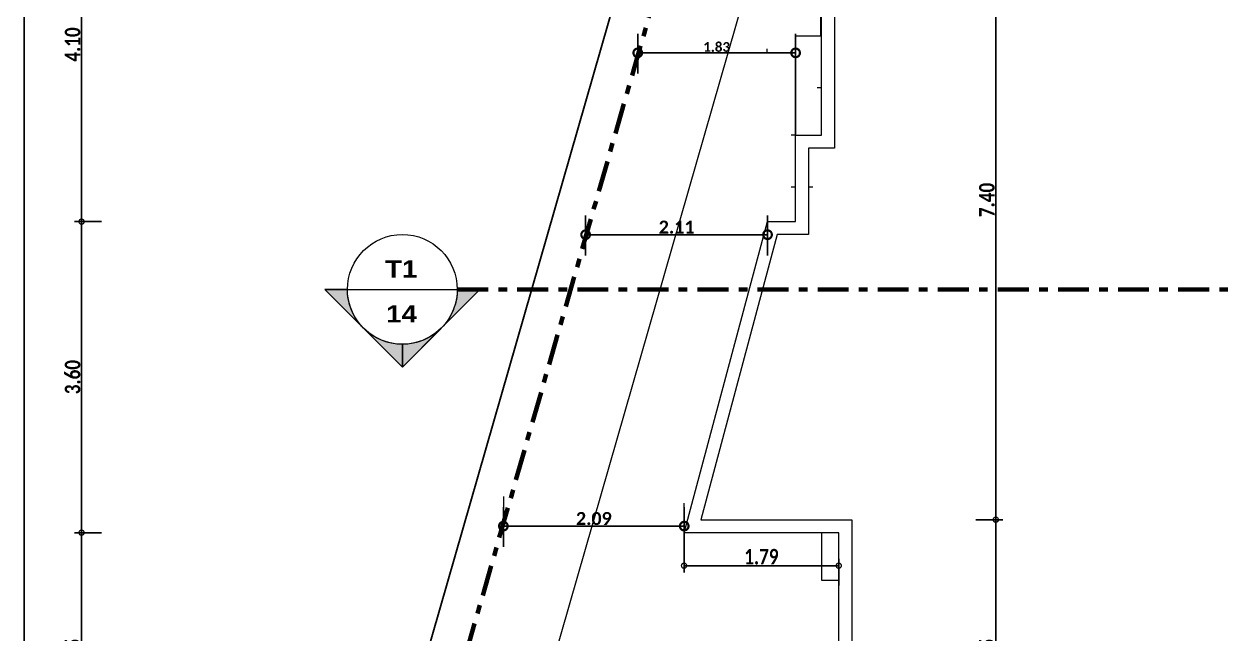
# Model space of a CAD drawing. Header units: metres. Extents: x -144 to 1000, y -717 to 29.
# Drawn here: x 961.68 to 975.63, y -558.59 to -551.53 of the extents above; entities that cross this region are included whole.
import ezdxf

# ---------------------------------------------------------------- set-up
doc = ezdxf.new("R2010")
doc.units = ezdxf.units.M
doc.linetypes.add('Dash Dot 3_16_', pattern=[0.595313, 0.357187, -0.119063, 0, -0.119063])
doc.layers.get('0').update_dxf_attribs({"color": 1})
doc.layers.get('Defpoints').update_dxf_attribs({"color": 1})
for name, color, linetype, lineweight in [('A-ANNO-DIMS', 1, 'Continuous', 9), ('A-DETL', 1, 'Continuous', 9), ('A-FLOR', 2, 'Continuous', 9), ('A-GLAZ', 1, 'Continuous', 9), ('A-WALL', 4, 'Continuous', 9), ('G-ANNO-SYMB', 1, 'Continuous', 9), ('S-COLS', 7, 'Continuous', 9)]:
    doc.layers.add(name, color=color, linetype=linetype, lineweight=lineweight)
doc.styles.add('Arial Black', font='', dxfattribs={"height": 0.15})
doc.styles.add('Britannic Bold_B_1', font='', dxfattribs={"width": 0.7, "height": 0.4})
doc.styles.add('Calibri_B_3', font='calibrib.ttf', dxfattribs={"height": 0.15})
doc.styles.add('Calibri_B_4', font='calibrib.ttf', dxfattribs={"height": 0.1125})
doc.styles.add('Calibri_B_7', font='calibrib.ttf', dxfattribs={"width": 0.8, "height": 0.18})
doc.styles.get('Arial Black').set_extended_font_data('Arial Black')
doc.styles.get('Britannic Bold_B_1').set_extended_font_data('Britannic Bold', bold=True)
doc.dimstyles.new('LINDEROS', dxfattribs={"dimscale": 0.3048, "dimtxt": 0.406749, "dimasz": 0.393701, "dimexe": 0.328084, "dimexo": 0.0625, "dimgap": 0.032808, "dimtad": 1, "dimrnd": 0.01, "dimzin": 0, "dimdsep": 46, "dimtxsty": 'Britannic Bold_B_1', "dimblk1": 'DOTSMALL', "dimblk2": 'DOTSMALL', "dimsah": 1, "dimcen": 0.09, "dimazin": 0, "dimtfac": 1, "dimtdec": 4, "dimtix": 1, "dimtmove": 0, "dimatfit": 3, "dimfxl": 1.64042, "dimfxlon": 1, "dimtvp": 1, "dimtolj": 1, "dimtzin": 0, "dimarcsym": 2})
doc.dimstyles.new('STANDARD_02', dxfattribs={"dimscale": 0.3048, "dimtxt": 0.200149, "dimasz": 0.393701, "dimexe": 0.262467, "dimexo": 0.0625, "dimgap": 0.032808, "dimtad": 1, "dimrnd": 0.01, "dimzin": 0, "dimdsep": 46, "dimtxsty": 'Calibri_B_7', "dimblk1": 'DOTSMALL', "dimblk2": 'DOTSMALL', "dimsah": 1, "dimcen": 0.09, "dimazin": 0, "dimtfac": 1, "dimtdec": 4, "dimtix": 1, "dimtmove": 0, "dimatfit": 3, "dimfxl": 0.82021, "dimfxlon": 1, "dimtvp": 1, "dimtolj": 1, "dimtzin": 0, "dimarcsym": 2})
doc.dimstyles.new('STANDARD_04', dxfattribs={"dimscale": 0.3048, "dimtxt": 0.23547, "dimasz": 0.656168, "dimexe": 0.787402, "dimexo": 0.0625, "dimgap": 0.032808, "dimtad": 1, "dimrnd": 0.01, "dimzin": 0, "dimdsep": 46, "dimtxsty": 'Calibri_B_4', "dimblk1": 'DOTSMALL', "dimblk2": 'DOTSMALL', "dimsah": 1, "dimcen": 0.09, "dimazin": 0, "dimtfac": 1, "dimtdec": 4, "dimtix": 1, "dimtmove": 0, "dimatfit": 3, "dimfxl": 0.787402, "dimfxlon": 1, "dimtvp": 1, "dimtolj": 1, "dimtzin": 0, "dimarcsym": 2})
doc.dimstyles.new('STANDARD_05', dxfattribs={"dimscale": 0.3048, "dimtxt": 0.223696, "dimasz": 0.656168, "dimexe": 0.787402, "dimexo": 0.0625, "dimgap": 0.032808, "dimtad": 1, "dimrnd": 0.01, "dimzin": 0, "dimdsep": 46, "dimtxsty": 'Calibri_B_3', "dimblk1": 'DOTSMALL', "dimblk2": 'DOTSMALL', "dimsah": 1, "dimcen": 0.09, "dimazin": 0, "dimtfac": 1, "dimtdec": 4, "dimtix": 1, "dimtmove": 0, "dimatfit": 3, "dimfxl": 0.787402, "dimfxlon": 1, "dimtvp": 1, "dimtolj": 1, "dimtzin": 0, "dimarcsym": 2})

# ---------------------------------------------------------------- blocks, each defined once
blk = doc.blocks.new('COLUMNAS - COLUMNAS-773079-Techo DIM')
at = {"layer": 'S-COLS'}
for p, q in [((-13.189, 13.495), (-13.189, 12.944)), ((-13.189, 12.944), (-12.989, 12.944))]:
    blk.add_line(p, q, dxfattribs=at)
blk = doc.blocks.new('1_00 X 1_1 - _90 X 1_10-836321-Techo DIM')
at = {"layer": 'A-GLAZ'}
blk.add_line((0, -0.125), (0, -0.075), dxfattribs=at)
blk = doc.blocks.new('1_00 X 1_1 - _90 X 1_10-V21-Techo DIM')
at = {"layer": 'A-GLAZ'}
blk.add_line((0, 0.075), (0, 0.125), dxfattribs=at)
blk = doc.blocks.new('Sección - Section Head - Filled-232501-Techo DIM')
at = {"layer": 'G-ANNO-SYMB'}
h = blk.add_hatch(color=256, dxfattribs=at)
edge = h.paths.add_edge_path()
edge.add_line((-0.01084, 0.00449), (-0.00635, 0.00898))
edge.add_line((-0.00635, 0.00898), (-0.00635, 0.00635))
edge.add_arc((-0.00635, 0), 0.00635, 90, 135)
h = blk.add_hatch(color=256, dxfattribs=at)
edge = h.paths.add_edge_path()
edge.add_arc((-0.00635, 0), 0.00635, 45, 90)
edge.add_line((-0.00635, 0.00635), (-0.00635, 0.00898))
edge.add_line((-0.00635, 0.00898), (-0.00186, 0.00449))
h = blk.add_hatch(color=256, dxfattribs=at)
edge = h.paths.add_edge_path()
edge.add_arc((-0.00635, 0), 0.00636, 137.9216, 180)
edge.add_line((-0.01271, 0), (-0.01533, 0))
edge.add_line((-0.01533, 0), (-0.01107, 0.00426))
h = blk.add_hatch(color=256, dxfattribs=at)
edge = h.paths.add_edge_path()
edge.add_line((-0.00163, 0.00426), (0.00263, 0))
edge.add_line((0.00263, 0), (0.00001, 0))
edge.add_arc((-0.00635, 0), 0.00636, 0, 42.0784)
at = {"layer": 'G-ANNO-SYMB', "lineweight": 18}
for p, q in [((-0.00635, 0.00898), (-0.01533, 0)), ((-0.00635, 0.00898), (-0.01084, 0.00449)), ((-0.00635, 0.00898), (0.00263, 0)), ((-0.00635, 0.00635), (-0.00635, 0.00898)), ((-0.00186, 0.00449), (-0.00635, 0.00898)), ((-0.00635, 0.00898), (-0.00635, 0.00635)), ((-0.01107, 0.00426), (-0.01533, 0)), ((0.00263, 0), (-0.00163, 0.00426)), ((-0.01533, 0), (-0.01271, 0)), ((0.00001, 0), (0.00263, 0)), ((-0.0127, 0), (-0.01533, 0)), ((0, 0), (0.00263, 0))]:
    blk.add_line(p, q, dxfattribs=at)
for radius, start, end in [(0.00635, 360, 180), (0.00635, 90, 135), (0.00635, 45, 90), (0.00636, 137.9216, 180), (0.00636, 0, 42.0784), (0.00635, 180, 360)]:
    blk.add_arc((-0.00635, 0), radius, start, end, dxfattribs=at)
blk = doc.blocks.new('_DotSmall')
at = {"color": 0, "linetype": 'ByBlock', "const_width": 0.5}
blk.add_lwpolyline([(-0.0625, 0, 1), (0.0625, 0, 1)], format="xyb", close=True, dxfattribs=at)
blk = doc.blocks.new('*D547')
at = {"layer": 'A-ANNO-DIMS', "color": 0, "lineweight": -2, "transparency": 16777216}
for p, q in [((965.864, -500.356), (966.175, -500.356)), ((966.095, -503.507), (966.095, -500.356)), ((965.864, -503.507), (966.175, -503.507))]:
    blk.add_line(p, q, dxfattribs=at)
at = {"layer": 'Defpoints', "color": 0, "transparency": 16777216}
for p in [(965.845, -500.356), (966.095, -500.356), (965.845, -503.507)]:
    blk.add_point(p, dxfattribs=at)
at = {"layer": 'A-ANNO-DIMS', "color": 0, "lineweight": -2, "transparency": 16777216, "xscale": 0.12, "yscale": 0.12, "zscale": 0.12}
for p, rotation in [((966.095, -500.356), 90), ((966.095, -503.507), 270)]:
    blk.add_blockref('_DotSmall', p, dxfattribs=dict(at, rotation=rotation))
at = {"layer": 'A-ANNO-DIMS', "color": 0, "transparency": 16777216, "insert": (965.992, -501.931), "char_height": 0.18, "width": 0.45673, "attachment_point": 5, "rotation": 90, "style": 'Calibri_B_7'}
blk.add_mtext('\\A1;3.15', dxfattribs=at)
blk = doc.blocks.new('*D548')
at = {"layer": 'A-ANNO-DIMS', "color": 0, "lineweight": -2, "transparency": 16777216}
for p, q in [((965.864, -492.957), (966.175, -492.957)), ((966.095, -500.356), (966.095, -492.957)), ((965.864, -500.356), (966.175, -500.356))]:
    blk.add_line(p, q, dxfattribs=at)
at = {"layer": 'Defpoints', "color": 0, "transparency": 16777216}
for p in [(965.845, -492.957), (966.095, -492.957), (965.845, -500.356)]:
    blk.add_point(p, dxfattribs=at)
at = {"layer": 'A-ANNO-DIMS', "color": 0, "lineweight": -2, "transparency": 16777216, "xscale": 0.12, "yscale": 0.12, "zscale": 0.12}
for p, rotation in [((966.095, -492.957), 90), ((966.095, -500.356), 270)]:
    blk.add_blockref('_DotSmall', p, dxfattribs=dict(at, rotation=rotation))
at = {"layer": 'A-ANNO-DIMS', "color": 0, "transparency": 16777216, "insert": (965.992, -496.656), "char_height": 0.18, "width": 0.45673, "attachment_point": 5, "rotation": 90, "style": 'Calibri_B_7'}
blk.add_mtext('\\A1;7.40', dxfattribs=at)
blk = doc.blocks.new('*D479')
at = {"layer": 'A-ANNO-DIMS', "color": 0, "lineweight": -2, "transparency": 16777216}
for p, q in [((955.745, -500.506), (955.434, -500.506)), ((955.514, -503.357), (955.514, -500.506)), ((955.745, -503.357), (955.434, -503.357))]:
    blk.add_line(p, q, dxfattribs=at)
at = {"layer": 'Defpoints', "color": 0, "transparency": 16777216}
for p in [(955.514, -500.506), (955.764, -500.506), (955.764, -503.357)]:
    blk.add_point(p, dxfattribs=at)
at = {"layer": 'A-ANNO-DIMS', "color": 0, "lineweight": -2, "transparency": 16777216, "xscale": 0.12, "yscale": 0.12, "zscale": 0.12}
for p, rotation in [((955.514, -500.506), 90), ((955.514, -503.357), 270)]:
    blk.add_blockref('_DotSmall', p, dxfattribs=dict(at, rotation=rotation))
at = {"layer": 'A-ANNO-DIMS', "color": 0, "transparency": 16777216, "insert": (955.411, -501.931), "char_height": 0.18, "width": 0.45673, "attachment_point": 5, "rotation": 90, "style": 'Calibri_B_7'}
blk.add_mtext('\\A1;2.85', dxfattribs=at)
blk = doc.blocks.new('*D480')
at = {"layer": 'A-ANNO-DIMS', "color": 0, "lineweight": -2, "transparency": 16777216}
for p, q in [((955.745, -496.907), (955.434, -496.907)), ((955.514, -500.506), (955.514, -496.907)), ((955.745, -500.506), (955.434, -500.506))]:
    blk.add_line(p, q, dxfattribs=at)
at = {"layer": 'Defpoints', "color": 0, "transparency": 16777216}
for p in [(955.514, -496.907), (955.764, -496.907), (955.764, -500.506)]:
    blk.add_point(p, dxfattribs=at)
at = {"layer": 'A-ANNO-DIMS', "color": 0, "lineweight": -2, "transparency": 16777216, "xscale": 0.12, "yscale": 0.12, "zscale": 0.12}
for p, rotation in [((955.514, -496.907), 90), ((955.514, -500.506), 270)]:
    blk.add_blockref('_DotSmall', p, dxfattribs=dict(at, rotation=rotation))
at = {"layer": 'A-ANNO-DIMS', "color": 0, "transparency": 16777216, "insert": (955.411, -498.706), "char_height": 0.18, "width": 0.45673, "attachment_point": 5, "rotation": 90, "style": 'Calibri_B_7'}
blk.add_mtext('\\A1;3.60', dxfattribs=at)
blk = doc.blocks.new('*D481')
at = {"layer": 'A-ANNO-DIMS', "color": 0, "lineweight": -2, "transparency": 16777216}
for p, q in [((955.745, -492.807), (955.434, -492.807)), ((955.514, -496.907), (955.514, -492.807)), ((955.745, -496.907), (955.434, -496.907))]:
    blk.add_line(p, q, dxfattribs=at)
at = {"layer": 'Defpoints', "color": 0, "transparency": 16777216}
for p in [(955.514, -492.807), (955.764, -492.807), (955.764, -496.907)]:
    blk.add_point(p, dxfattribs=at)
at = {"layer": 'A-ANNO-DIMS', "color": 0, "lineweight": -2, "transparency": 16777216, "xscale": 0.12, "yscale": 0.12, "zscale": 0.12}
for p, rotation in [((955.514, -492.807), 90), ((955.514, -496.907), 270)]:
    blk.add_blockref('_DotSmall', p, dxfattribs=dict(at, rotation=rotation))
at = {"layer": 'A-ANNO-DIMS', "color": 0, "transparency": 16777216, "insert": (955.411, -494.857), "char_height": 0.18, "width": 0.45673, "attachment_point": 5, "rotation": 90, "style": 'Calibri_B_7'}
blk.add_mtext('\\A1;4.10', dxfattribs=at)
blk = doc.blocks.new('*D487')
at = {"layer": 'A-ANNO-DIMS', "color": 0, "lineweight": -2, "transparency": 16777216}
for p, q in [((955.901, -514.478), (962.882, -490.186)), ((963.344, -490.319), (962.786, -490.158)), ((956.363, -514.61), (955.805, -514.45))]:
    blk.add_line(p, q, dxfattribs=at)
at = {"layer": 'Defpoints', "color": 0, "transparency": 16777216}
for p in [(962.882, -490.186), (963.362, -490.324), (956.381, -514.616)]:
    blk.add_point(p, dxfattribs=at)
at = {"layer": 'A-ANNO-DIMS', "color": 0, "lineweight": -2, "transparency": 16777216, "xscale": 0.12, "yscale": 0.12, "zscale": 0.12}
for p, rotation in [((962.882, -490.186), 73.96666666666964), ((955.901, -514.478), 253.9666666666696)]:
    blk.add_blockref('_DotSmall', p, dxfattribs=dict(at, rotation=rotation))
at = {"layer": 'A-ANNO-DIMS', "color": 0, "transparency": 16777216, "insert": (959.183, -502.272), "char_height": 0.4, "width": 1.40028, "attachment_point": 5, "rotation": 73.9667, "style": 'Britannic Bold_B_1'}
blk.add_mtext('\\A1;25.28', dxfattribs=at)
blk = doc.blocks.new('*D488')
at = {"layer": 'A-ANNO-DIMS', "color": 0, "lineweight": -2, "transparency": 16777216}
for p, q in [((955.07, -491.257), (954.609, -491.257)), ((954.849, -491.257), (954.849, -514.615)), ((955.07, -514.615), (954.609, -514.615))]:
    blk.add_line(p, q, dxfattribs=at)
at = {"layer": 'Defpoints', "color": 0, "transparency": 16777216}
for p in [(955.089, -491.257), (954.849, -514.615), (955.089, -514.615)]:
    blk.add_point(p, dxfattribs=at)
at = {"layer": 'A-ANNO-DIMS', "color": 0, "lineweight": -2, "transparency": 16777216, "xscale": 0.2, "yscale": 0.2, "zscale": 0.2}
for p, rotation in [((954.849, -491.257), 90), ((954.849, -514.615), 270)]:
    blk.add_blockref('_DotSmall', p, dxfattribs=dict(at, rotation=rotation))
at = {"layer": 'A-ANNO-DIMS', "color": 0, "transparency": 16777216, "insert": (954.781, -502.936), "char_height": 0.1125, "width": 0.77358, "attachment_point": 5, "rotation": 90, "style": 'Calibri_B_4'}
blk.add_mtext('\\A1;23.36', dxfattribs=at)
blk = doc.blocks.new('*D502')
at = {"layer": 'A-ANNO-DIMS', "color": 0, "lineweight": -2, "transparency": 16777216}
for p, q in [((962.487, -500.657), (962.487, -500.968)), ((964.277, -501.119), (964.277, -500.808)), ((962.487, -500.888), (964.277, -500.888))]:
    blk.add_line(p, q, dxfattribs=at)
at = {"layer": 'Defpoints', "color": 0, "transparency": 16777216}
for p in [(962.487, -500.638), (964.277, -500.888), (964.277, -501.138)]:
    blk.add_point(p, dxfattribs=at)
at = {"layer": 'A-ANNO-DIMS', "color": 0, "lineweight": -2, "transparency": 16777216, "xscale": 0.12, "yscale": 0.12, "zscale": 0.12, "rotation": 180}
blk.add_blockref('_DotSmall', (962.487, -500.888), dxfattribs=at)
at = {"layer": 'A-ANNO-DIMS', "color": 0, "lineweight": -2, "transparency": 16777216, "xscale": 0.12, "yscale": 0.12, "zscale": 0.12}
blk.add_blockref('_DotSmall', (964.277, -500.888), dxfattribs=at)
at = {"layer": 'A-ANNO-DIMS', "color": 0, "transparency": 16777216, "insert": (963.382, -500.785), "char_height": 0.18, "width": 0.45673, "attachment_point": 5, "style": 'Calibri_B_7'}
blk.add_mtext('\\A1;1.79', dxfattribs=at)
blk = doc.blocks.new('*D504')
at = {"layer": 'A-ANNO-DIMS', "color": 0, "lineweight": -2, "transparency": 16777216}
for p, q in [((961.348, -496.837), (961.348, -497.298)), ((963.453, -496.837), (963.453, -497.298)), ((961.348, -497.058), (963.453, -497.058))]:
    blk.add_line(p, q, dxfattribs=at)
at = {"layer": 'Defpoints', "color": 0, "transparency": 16777216}
for p in [(961.348, -496.818), (963.453, -496.818), (963.453, -497.058)]:
    blk.add_point(p, dxfattribs=at)
at = {"layer": 'A-ANNO-DIMS', "color": 0, "lineweight": -2, "transparency": 16777216, "xscale": 0.2, "yscale": 0.2, "zscale": 0.2, "rotation": 180}
blk.add_blockref('_DotSmall', (961.348, -497.058), dxfattribs=at)
at = {"layer": 'A-ANNO-DIMS', "color": 0, "lineweight": -2, "transparency": 16777216, "xscale": 0.2, "yscale": 0.2, "zscale": 0.2}
blk.add_blockref('_DotSmall', (963.453, -497.058), dxfattribs=at)
at = {"layer": 'A-ANNO-DIMS', "color": 0, "transparency": 16777216, "insert": (962.401, -496.971), "char_height": 0.15, "width": 0.57208, "attachment_point": 5, "style": 'Calibri_B_3'}
blk.add_mtext('\\A1;2.11', dxfattribs=at)
blk = doc.blocks.new('*D505')
at = {"layer": 'A-ANNO-DIMS', "color": 0, "lineweight": -2, "transparency": 16777216}
for p, q in [((960.396, -500.209), (960.396, -500.67)), ((962.489, -500.209), (962.489, -500.67)), ((960.396, -500.43), (962.489, -500.43))]:
    blk.add_line(p, q, dxfattribs=at)
at = {"layer": 'Defpoints', "color": 0, "transparency": 16777216}
for p in [(960.396, -500.19), (962.489, -500.19), (962.489, -500.43)]:
    blk.add_point(p, dxfattribs=at)
at = {"layer": 'A-ANNO-DIMS', "color": 0, "lineweight": -2, "transparency": 16777216, "xscale": 0.2, "yscale": 0.2, "zscale": 0.2, "rotation": 180}
blk.add_blockref('_DotSmall', (960.396, -500.43), dxfattribs=at)
at = {"layer": 'A-ANNO-DIMS', "color": 0, "lineweight": -2, "transparency": 16777216, "xscale": 0.2, "yscale": 0.2, "zscale": 0.2}
blk.add_blockref('_DotSmall', (962.489, -500.43), dxfattribs=at)
at = {"layer": 'A-ANNO-DIMS', "color": 0, "transparency": 16777216, "insert": (961.443, -500.343), "char_height": 0.15, "width": 0.57208, "attachment_point": 5, "style": 'Calibri_B_3'}
blk.add_mtext('\\A1;2.09', dxfattribs=at)
blk = doc.blocks.new('*D507')
at = {"layer": 'A-ANNO-DIMS', "color": 0, "lineweight": -2, "transparency": 16777216}
for p, q in [((961.951, -494.733), (961.951, -495.194)), ((963.778, -494.733), (963.778, -495.194)), ((961.951, -494.954), (963.778, -494.954))]:
    blk.add_line(p, q, dxfattribs=at)
at = {"layer": 'Defpoints', "color": 0, "transparency": 16777216}
for p in [(961.951, -494.714), (963.778, -494.714), (963.778, -494.954)]:
    blk.add_point(p, dxfattribs=at)
at = {"layer": 'A-ANNO-DIMS', "color": 0, "lineweight": -2, "transparency": 16777216, "xscale": 0.2, "yscale": 0.2, "zscale": 0.2, "rotation": 180}
blk.add_blockref('_DotSmall', (961.951, -494.954), dxfattribs=at)
at = {"layer": 'A-ANNO-DIMS', "color": 0, "lineweight": -2, "transparency": 16777216, "xscale": 0.2, "yscale": 0.2, "zscale": 0.2}
blk.add_blockref('_DotSmall', (963.778, -494.954), dxfattribs=at)
at = {"layer": 'A-ANNO-DIMS', "color": 0, "transparency": 16777216, "insert": (962.864, -494.886), "char_height": 0.1125, "width": 0.60218, "attachment_point": 5, "style": 'Calibri_B_4'}
blk.add_mtext('\\A1;1.83', dxfattribs=at)
blk = doc.blocks.new('L')
at = {"layer": 'A-DETL', "color": 7, "linetype": 'Dash Dot 3_16_', "lineweight": 70}
blk.add_line((956.316, -514.597), (963.297, -490.305), dxfattribs=at)
at = {"layer": 'A-DETL', "color": 253, "true_color": 0xb6b6b6}
for p, q in [((961.951, -494.937), (961.951, -494.897)), ((961.951, -494.937), (961.951, -494.897)), ((963.448, -494.947), (963.448, -494.907)), ((961.348, -496.967), (961.348, -496.907)), ((961.348, -496.967), (961.348, -496.907)), ((963.453, -496.967), (963.453, -496.907)), ((960.396, -500.087), (960.396, -500.287)), ((962.489, -500.206), (962.489, -500.166))]:
    blk.add_line(p, q, dxfattribs=at)
at = {"layer": 'A-FLOR', "color": 8, "true_color": 0x808080}
for p, q in [((964.069, -491.214), (957.344, -514.615)), ((963.778, -494.757), (963.778, -495.907))]:
    blk.add_line(p, q, dxfattribs=at)
at = {"layer": 'A-WALL', "color": 8, "true_color": 0x808080}
blk.add_line((964.071, -494.757), (964.071, -492.807), dxfattribs=at)
at = {"layer": 'A-WALL'}
for p, q in [((964.078, -495.907), (964.078, -492.807)), ((964.228, -492.957), (964.228, -496.057)), ((963.778, -494.757), (964.078, -494.757)), ((963.778, -496.907), (963.778, -494.757)), ((963.778, -496.907), (963.778, -495.907)), ((963.778, -495.907), (964.078, -495.907)), ((963.928, -496.057), (963.928, -497.057)), ((964.228, -496.057), (963.928, -496.057)), ((962.487, -500.506), (963.451, -496.907)), ((963.451, -496.907), (963.778, -496.907)), ((963.566, -497.057), (962.682, -500.356)), ((963.928, -497.057), (963.566, -497.057)), ((962.682, -500.356), (964.427, -500.356)), ((964.427, -500.356), (964.427, -503.507)), ((964.277, -500.506), (962.487, -500.506)), ((964.277, -503.357), (964.277, -500.506))]:
    blk.add_line(p, q, dxfattribs=at)
at = {"layer": 'G-ANNO-SYMB', "lineweight": 18}
blk.add_line((958.592, -497.691), (959.862, -497.691), dxfattribs=at)
at = {"layer": 'G-ANNO-SYMB', "linetype": 'Dash Dot 3_16_', "lineweight": 70}
blk.add_line((959.862, -497.691), (968.793, -497.691), dxfattribs=at)
at = {"layer": 'A-GLAZ', "rotation": 89.9999999999999}
for p in [(964.153, -495.357), (963.853, -495.907), (963.853, -496.507), (963.853, -496.507), (963.853, -496.507), (963.853, -496.507), (963.853, -496.507), (963.853, -496.507), (963.853, -496.507), (963.853, -496.507)]:
    blk.add_blockref('1_00 X 1_1 - _90 X 1_10-V21-Techo DIM', p, dxfattribs=at)
at = {"layer": 'A-GLAZ', "color": 8, "true_color": 0x808080, "rotation": 89.9999999999999}
blk.add_blockref('1_00 X 1_1 - _90 X 1_10-836321-Techo DIM', (963.853, -496.507), dxfattribs=at)
at = {"layer": 'G-ANNO-SYMB', "lineweight": 18, "extrusion": (0, 0, -1), "xscale": 99.99999999999993, "yscale": 99.99999999999993, "zscale": 99.99999999999993, "rotation": 180}
blk.add_blockref('Sección - Section Head - Filled-232501-Techo DIM', (-959.862, -497.691), dxfattribs=at)
at = {"layer": 'S-COLS'}
blk.add_blockref('COLUMNAS - COLUMNAS-773079-Techo DIM', (977.266, -514.001), dxfattribs=at)
at = {"layer": 'G-ANNO-SYMB', "char_height": 0.2, "attachment_point": 1, "style": 'Arial Black'}
for s, insert, width in [('T1', (959.027, -497.355), 0.48101), ('14', (959.04, -497.874), 0.46498)]:
    blk.add_mtext(s, dxfattribs=dict(at, insert=insert, width=width))
at = {"layer": 'A-ANNO-DIMS', "color": 5, "true_color": 0x0000ff}
dim = blk.add_linear_dim(base=(962.8818, -490.1858), p1=(956.3815, -514.6157), p2=(963.3624, -490.3239), angle=73.9667, dimstyle='LINDEROS', override={"dimpost": '<>', "dimfxl": 25.275}, dxfattribs=at)
dim.commit()
dim.dimension.update_dxf_attribs({"geometry": '*D487', "text_midpoint": (959.1831, -502.2718)})
at = {"layer": 'A-ANNO-DIMS'}
for base, p1, p2, dimstyle, override, picture, middle in [((954.849, -514.615), (955.089, -491.257), (955.089, -514.615), 'STANDARD_04', {"dimpost": '<>', "dimfxl": 23.358526}, '*D488', (954.781, -502.936)), ((955.514, -492.807), (955.764, -496.907), (955.764, -492.807), 'STANDARD_02', {"dimpost": '<>', "dimfxl": 4.1}, '*D481', (955.411, -494.857)), ((966.095, -492.957), (965.845, -500.356), (965.845, -492.957), 'STANDARD_02', {"dimpost": '<>', "dimfxl": 7.398937}, '*D548', (965.992, -496.656)), ((955.514, -496.907), (955.764, -500.506), (955.764, -496.907), 'STANDARD_02', {"dimpost": '<>', "dimfxl": 3.598937}, '*D480', (955.411, -498.706)), ((966.095, -500.356), (965.845, -503.507), (965.845, -500.356), 'STANDARD_02', {"dimpost": '<>', "dimfxl": 3.151}, '*D547', (965.992, -501.931)), ((955.514, -500.506), (955.764, -503.357), (955.764, -500.506), 'STANDARD_02', {"dimpost": '<>', "dimfxl": 2.851}, '*D479', (955.411, -501.931))]:
    dim = blk.add_linear_dim(base=base, p1=p1, p2=p2, angle=90, dimstyle=dimstyle, override=override, dxfattribs=at)
    dim.commit()
    dim.dimension.update_dxf_attribs({"geometry": picture, "text_midpoint": middle})
for base, p1, p2, dimstyle, override, picture, middle in [((963.778, -494.954), (961.951, -494.714), (963.778, -494.714), 'STANDARD_04', {"dimpost": '<>', "dimfxl": 1.826722}, '*D507', (962.864, -494.886)), ((964.277, -500.888), (962.487, -500.638), (964.277, -501.138), 'STANDARD_02', {"dimpost": '<>', "dimfxl": 1.859133}, '*D502', (963.382, -500.785))]:
    dim = blk.add_linear_dim(base=base, p1=p1, p2=p2, dimstyle=dimstyle, override=override, dxfattribs=at)
    dim.commit()
    dim.dimension.update_dxf_attribs({"geometry": picture, "text_midpoint": middle})
at = {"layer": 'A-ANNO-DIMS', "color": 5, "true_color": 0x0000ff}
for base, p1, p2, override, picture, middle in [((963.453013268, -497.057571452), (961.348013268, -496.817571452), (963.453013268, -496.817571452), {"dimpost": '<>', "dimfxl": 2.105}, '*D504', (962.400513268, -496.970840683)), ((962.489, -500.43), (960.396, -500.19), (962.489, -500.19), {"dimpost": '<>', "dimfxl": 2.092533}, '*D505', (961.443, -500.343))]:
    dim = blk.add_linear_dim(base=base, p1=p1, p2=p2, dimstyle='STANDARD_05', override=override, dxfattribs=at)
    dim.commit()
    dim.dimension.update_dxf_attribs({"geometry": picture, "text_midpoint": middle})

msp = doc.modelspace()

# ---------------------------------------------------------------- block references
at = {"color": 3}
msp.add_blockref('L', (6.834, -56.913), dxfattribs=at)

doc.saveas('drawing.dxf')
